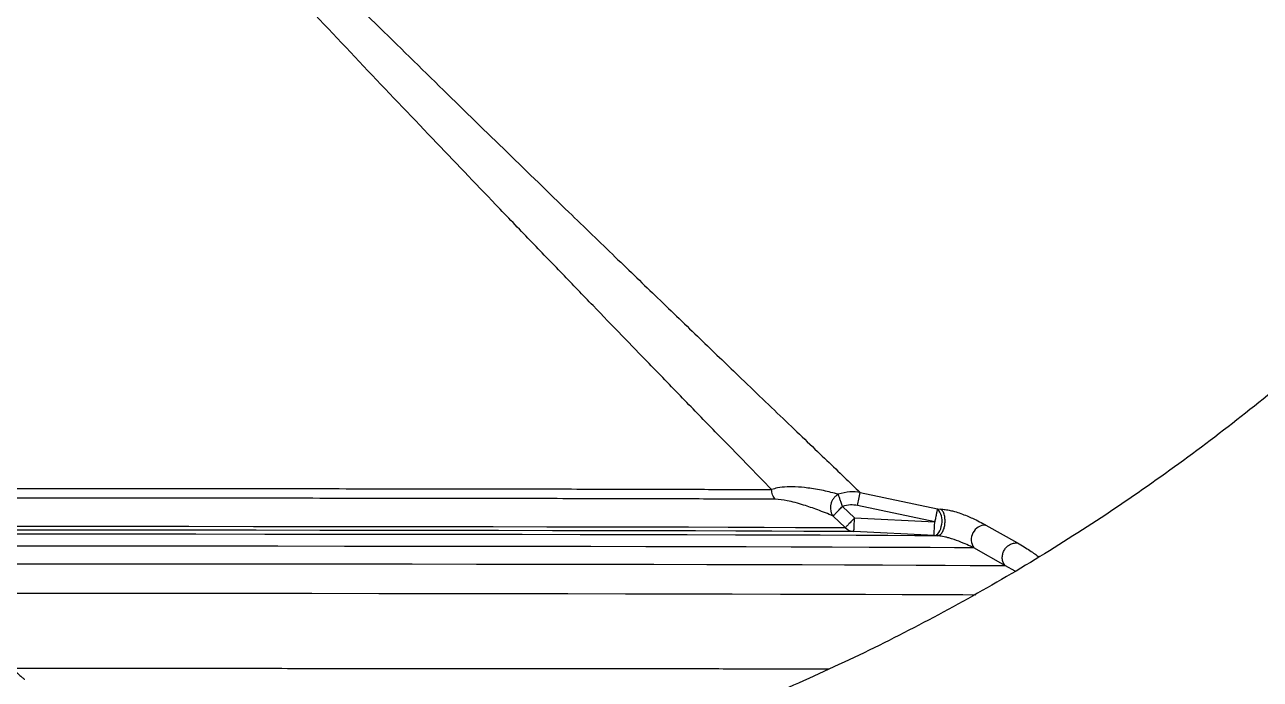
# Model space of a CAD drawing. Header units: millimetres. Extents: x 2278 to 4715, y 679 to 2402.
# Drawn here: x 3346.5 to 3436.5, y 1014.9 to 1062.6 of the extents above; entities that cross this region are included whole.
import ezdxf

# ---------------------------------------------------------------- set-up
doc = ezdxf.new("R2010")
doc.units = ezdxf.units.MM

msp = doc.modelspace()

# ---------------------------------------------------------------- linework, layer by layer
at = {"color": 7, "linetype": 'Continuous', "lineweight": 25}
for p, q in [((3407.404, 1028.534), (3413.026, 1027.343)), ((3406.1, 1027.527), (3406.986, 1026.682)), ((3412.828, 1026.389), (3407.198, 1027.582)), ((3413.026, 1027.343), (3413.257, 1027.33)), ((3406.312, 1025.976), (3405.426, 1026.821)), ((3406.986, 1026.682), (3412.828, 1026.389)), ((3412.778, 1025.392), (3406.936, 1025.685)), ((3413.01, 1025.379), (3412.778, 1025.392)), ((3416.548, 1026.166), (3418.861, 1024.86)), ((3417.977, 1023.183), (3415.67, 1024.499)), ((3418.682, 1022.792), (3417.977, 1023.183))]:
    msp.add_line(p, q, dxfattribs=at)
at = {"color": 7, "linetype": 'Continuous', "lineweight": 25, "flags": 128}
for points in [[(3413.01, 1025.379), (3411.382, 1025.389), (3409.41, 1025.4), (3407.104, 1025.41), (3404.476, 1025.419), (3401.538, 1025.429), (3398.304, 1025.437), (3394.793, 1025.445), (3391.019, 1025.453), (3387.003, 1025.46), (3382.764, 1025.467), (3378.323, 1025.472), (3373.702, 1025.478), (3368.925, 1025.482), (3364.014, 1025.486), (3358.995, 1025.489), (3353.892, 1025.491), (3348.73, 1025.492), (3343.536, 1025.493)], [(3343.941, 1026.077), (3348.832, 1026.076), (3353.687, 1026.075), (3358.481, 1026.073), (3363.188, 1026.07), (3367.783, 1026.066), (3372.242, 1026.062), (3376.542, 1026.057), (3380.659, 1026.051), (3384.572, 1026.045), (3388.26, 1026.038), (3391.704, 1026.03), (3394.885, 1026.023), (3397.786, 1026.014), (3400.392, 1026.005), (3402.69, 1025.996), (3404.667, 1025.986), (3406.312, 1025.976)], [(3406.936, 1025.685), (3405.275, 1025.695), (3403.279, 1025.705), (3400.959, 1025.714), (3398.327, 1025.723), (3395.398, 1025.732), (3392.186, 1025.74), (3388.709, 1025.747), (3384.985, 1025.754), (3381.034, 1025.761), (3376.877, 1025.767), (3372.536, 1025.772), (3368.033, 1025.776), (3363.393, 1025.78), (3358.64, 1025.783), (3353.8, 1025.785), (3348.898, 1025.786), (3343.959, 1025.787)], [(3412.778, 1025.392), (3412.871, 1025.405), (3412.963, 1025.45), (3413.051, 1025.524), (3413.131, 1025.625), (3413.202, 1025.751), (3413.261, 1025.897), (3413.307, 1026.059), (3413.337, 1026.231)], [(3415.67, 1024.499), (3414.255, 1024.51), (3412.506, 1024.52), (3410.431, 1024.53), (3408.04, 1024.54), (3405.344, 1024.55), (3402.355, 1024.559), (3399.087, 1024.567), (3395.555, 1024.575), (3391.776, 1024.583), (3387.767, 1024.59), (3383.546, 1024.596), (3379.134, 1024.602), (3374.55, 1024.607), (3369.816, 1024.611), (3364.954, 1024.615), (3359.986, 1024.618), (3354.935, 1024.62), (3349.825, 1024.621), (3344.679, 1024.622)], [(3417.977, 1023.183), (3416.862, 1023.194), (3415.4, 1023.204), (3413.598, 1023.215), (3411.464, 1023.225), (3409.009, 1023.235), (3406.243, 1023.245), (3403.179, 1023.254), (3399.832, 1023.263), (3396.217, 1023.271), (3392.351, 1023.278), (3388.251, 1023.285), (3383.938, 1023.292), (3379.43, 1023.298), (3374.75, 1023.303), (3369.917, 1023.307), (3364.956, 1023.311), (3359.888, 1023.314), (3354.738, 1023.316), (3349.53, 1023.317), (3344.287, 1023.318)], [(3341.767, 1021.199), (3346.994, 1021.198), (3352.198, 1021.197), (3357.357, 1021.195), (3362.447, 1021.193), (3367.446, 1021.19), (3372.331, 1021.186), (3377.08, 1021.181), (3381.672, 1021.176), (3386.086, 1021.17), (3390.303, 1021.163), (3394.302, 1021.156), (3398.068, 1021.148), (3401.582, 1021.14), (3404.828, 1021.131), (3407.793, 1021.122), (3410.463, 1021.112), (3412.825, 1021.102), (3414.87, 1021.092), (3415.818, 1021.086)]]:
    msp.add_lwpolyline(points, dxfattribs=at)
at = {"color": 7, "linetype": 'Continuous', "lineweight": 25}
for centre, radius, start, end in [((2536.902, 1216.388), 890.541, 347.759661, 347.822332), ((3412.172, 1026.505), 1.197, 346.77793, 44.49537), ((3406.991, 1026.617), 0.933, 223.34923, 266.65686), ((3416.56, 1025.095), 1.071, 90.60321, 213.8212)]:
    msp.add_arc(centre, radius, start, end, dxfattribs=at)
for points, knots in [([(3341.666, 981.809), (3344.227, 981.834), (3347.807, 981.869), (3353.076, 982.148), (3357.541, 982.483), (3362.857, 983.049), (3368.426, 983.822), (3374.239, 984.832), (3380.211, 986.088), (3386.287, 987.599), (3392.424, 989.369), (3398.59, 991.404), (3404.753, 993.703), (3410.89, 996.268), (3416.978, 999.099), (3422.998, 1002.192), (3428.931, 1005.547), (3434.76, 1009.159), (3440.469, 1013.025), (3446.045, 1017.139), (3451.472, 1021.496), (3456.738, 1026.09), (3461.829, 1030.915), (3466.734, 1035.963), (3471.441, 1041.226), (3475.939, 1046.695), (3480.217, 1052.364), (3484.266, 1058.221), (3488.075, 1064.258), (3491.637, 1070.463), (3494.942, 1076.828), (3497.983, 1083.341), (3500.752, 1089.99), (3503.243, 1096.764), (3505.448, 1103.652), (3507.363, 1110.641), (3508.981, 1117.718), (3510.299, 1124.872), (3511.312, 1132.089), (3512.016, 1139.356), (3512.409, 1146.66), (3512.488, 1153.988), (3512.251, 1161.326), (3511.697, 1168.661), (3510.825, 1175.979), (3509.634, 1183.266), (3508.126, 1190.508), (3506.301, 1197.693), (3504.161, 1204.806), (3501.707, 1211.833), (3498.942, 1218.762), (3495.869, 1225.578), (3492.492, 1232.269), (3488.815, 1238.821), (3484.841, 1245.221), (3480.576, 1251.456), (3476.025, 1257.514), (3471.193, 1263.382), (3466.086, 1269.049), (3460.709, 1274.501), (3455.263, 1279.549), (3449.789, 1284.201), (3444.331, 1288.471), (3438.706, 1292.513), (3432.925, 1296.321), (3426.997, 1299.89), (3420.935, 1303.212), (3414.749, 1306.282), (3408.452, 1309.095), (3402.059, 1311.647), (3395.583, 1313.933), (3389.046, 1315.95), (3382.471, 1317.692), (3375.898, 1319.157), (3369.404, 1320.339), (3363.115, 1321.236), (3357.591, 1321.819), (3352.708, 1322.187), (3347.884, 1322.426), (3341.91, 1322.543), (3336.393, 1322.433), (3331.124, 1322.161), (3326.659, 1321.824), (3321.343, 1321.259), (3315.774, 1320.485), (3309.961, 1319.476), (3303.989, 1318.219), (3297.913, 1316.709), (3291.775, 1314.938), (3285.61, 1312.904), (3279.447, 1310.604), (3273.31, 1308.039), (3267.222, 1305.209), (3261.202, 1302.115), (3255.269, 1298.76), (3249.44, 1295.148), (3243.731, 1291.283), (3238.155, 1287.169), (3232.728, 1282.811), (3227.462, 1278.217), (3222.371, 1273.393), (3217.466, 1268.345), (3212.759, 1263.082), (3208.261, 1257.612), (3203.983, 1251.944), (3199.934, 1246.087), (3196.125, 1240.05), (3192.563, 1233.844), (3189.258, 1227.479), (3186.215, 1220.967), (3183.453, 1214.316), (3181.116, 1208.034), (3179.838, 1203.929), (3179.275, 1202.12)], [0, 0, 0, 0, 0.0102074, 0.014274, 0.021037, 0.0280561, 0.0355867, 0.0434511, 0.0515783, 0.0599113, 0.0684099, 0.0770439, 0.085791, 0.0946336, 0.1035582, 0.112554, 0.1216124, 0.1307262, 0.1398897, 0.1490979, 0.1583469, 0.1676331, 0.1769537, 0.1863062, 0.1956884, 0.2050985, 0.2145348, 0.2239961, 0.233481, 0.2429885, 0.2525178, 0.262068, 0.2716385, 0.2812287, 0.2908382, 0.3004664, 0.3101132, 0.3197782, 0.3294613, 0.3391624, 0.3488814, 0.3586183, 0.3683733, 0.3781464, 0.387938, 0.3977483, 0.4075776, 0.4174265, 0.4272956, 0.4371854, 0.4470968, 0.4570307, 0.4669882, 0.4769704, 0.486979, 0.4970156, 0.5070822, 0.5171812, 0.5273154, 0.5374882, 0.5477037, 0.5569145, 0.5661226, 0.5753266, 0.5845258, 0.5937191, 0.6029052, 0.6120821, 0.6212471, 0.6303962, 0.6395236, 0.6486197, 0.6576679, 0.6666375, 0.6754633, 0.6839789, 0.6919633, 0.6976055, 0.7035012, 0.7112199, 0.7214273, 0.7254939, 0.7322569, 0.739276, 0.7468066, 0.754671, 0.7627982, 0.7711312, 0.7796298, 0.7882638, 0.7970109, 0.8058535, 0.8147781, 0.8237739, 0.8328323, 0.8419461, 0.8511096, 0.8603178, 0.8695668, 0.878853, 0.8881736, 0.8975261, 0.9069083, 0.9163184, 0.9257547, 0.935216, 0.9447009, 0.9542084, 0.9637377, 0.9732879, 0.9828584, 0.9924486, 1, 1, 1, 1]), ([(3486.397, 1110.081), (3486.096, 1109.019), (3485.16, 1105.715), (3483.253, 1100.263), (3480.694, 1093.736), (3477.81, 1087.324), (3474.624, 1081.036), (3471.136, 1074.888), (3467.352, 1068.892), (3463.275, 1063.063), (3458.912, 1057.414), (3454.268, 1051.958), (3449.349, 1046.709), (3444.34, 1041.852), (3439.285, 1037.381), (3434.227, 1033.282), (3428.999, 1029.409), (3423.611, 1025.767), (3418.075, 1022.364), (3412.402, 1019.205), (3406.605, 1016.298), (3400.698, 1013.648), (3394.694, 1011.259), (3388.612, 1009.136), (3382.472, 1007.284), (3376.305, 1005.706), (3370.161, 1004.407), (3364.152, 1003.395), (3358.585, 1002.684), (3353.739, 1002.238), (3349.27, 1001.961), (3345.365, 1001.823), (3342.766, 1001.813), (3341.717, 1001.809)], [0, 0, 0, 0, 0.017078, 0.053144, 0.089298, 0.125545, 0.161888, 0.198335, 0.23489, 0.271563, 0.308361, 0.345297, 0.382382, 0.419634, 0.453214, 0.486783, 0.520336, 0.55387, 0.58738, 0.62086, 0.654303, 0.687696, 0.721023, 0.754256, 0.787351, 0.820228, 0.85273, 0.884498, 0.914491, 0.939551, 0.959781, 0.98378, 1, 1, 1, 1]), ([(3357.215, 1077.54), (3358.722, 1076.014), (3362.116, 1072.576), (3367.083, 1067.632), (3372.196, 1062.586), (3376.987, 1057.89), (3381.7, 1053.296), (3385.873, 1049.246), (3389.514, 1045.724), (3392.714, 1042.636), (3395.709, 1039.752), (3398.879, 1036.705), (3402.033, 1033.678), (3405.077, 1030.762), (3406.631, 1029.275), (3407.404, 1028.534)], [0, 0, 0, 0, 0.075726, 0.170556, 0.250529, 0.336542, 0.419095, 0.500933, 0.565307, 0.626211, 0.690228, 0.751264, 0.835125, 0.917868, 1, 1, 1, 1]), ([(3400.942, 1028.748), (3400.336, 1029.37), (3399.103, 1030.635), (3396.977, 1032.819), (3394.616, 1035.248), (3392.274, 1037.661), (3390.026, 1039.982), (3387.921, 1042.159), (3385.686, 1044.474), (3383.323, 1046.927), (3380.188, 1050.189), (3376.163, 1054.394), (3371.219, 1059.589), (3366.095, 1065.021), (3360.916, 1070.558), (3357.463, 1074.324), (3355.736, 1076.208)], [0, 0, 0, 0, 0.058762, 0.119589, 0.182605, 0.247918, 0.295066, 0.343666, 0.393747, 0.445333, 0.498448, 0.594405, 0.695866, 0.797974, 0.898991, 1, 1, 1, 1]), ([(3401.207, 1028.041), (3399.842, 1028.047), (3397.112, 1028.058), (3391.705, 1028.073), (3385.458, 1028.087), (3378.386, 1028.098), (3370.648, 1028.108), (3362.379, 1028.115), (3353.736, 1028.119), (3344.877, 1028.122), (3335.966, 1028.121), (3327.169, 1028.118), (3318.648, 1028.112), (3310.563, 1028.104), (3303.057, 1028.094), (3296.293, 1028.082), (3290.304, 1028.068), (3287.137, 1028.057), (3285.554, 1028.051)], [0, 0, 0, 0, 0.0625, 0.125, 0.1875, 0.25, 0.3125, 0.375, 0.4375, 0.5, 0.5625, 0.625, 0.6875, 0.75, 0.8125, 0.875, 0.9375, 1, 1, 1, 1]), ([(3405.801, 1028.404), (3405.442, 1028.499), (3404.703, 1028.695), (3403.639, 1028.86), (3402.758, 1028.953), (3402.012, 1028.952), (3401.422, 1028.9), (3401.081, 1028.792), (3400.942, 1028.748)], [0, 0, 0, 0, 0.211483, 0.435358, 0.617749, 0.741818, 0.895297, 1, 1, 1, 1]), ([(3407.404, 1028.534), (3407.153, 1028.566), (3406.611, 1028.634), (3406.083, 1028.484), (3405.801, 1028.404)], [0, 0, 0, 0, 0.464684, 1, 1, 1, 1]), ([(3406.1, 1027.527), (3406.067, 1027.622), (3406.004, 1027.807), (3405.917, 1028.061), (3405.845, 1028.274), (3405.815, 1028.361), (3405.801, 1028.404)], [0, 0, 0, 0, 0.255681, 0.494023, 0.75113, 1, 1, 1, 1]), ([(3405.426, 1026.821), (3405.051, 1026.975), (3404.34, 1027.267), (3403.213, 1027.648), (3402.143, 1027.954), (3401.492, 1028.015), (3401.207, 1028.041)], [0, 0, 0, 0, 0.264862, 0.502211, 0.782541, 1, 1, 1, 1]), ([(3405.426, 1026.821), (3405.45, 1026.846), (3405.498, 1026.896), (3405.656, 1027.061), (3405.862, 1027.278), (3406.018, 1027.441), (3406.1, 1027.527)], [0, 0, 0, 0, 0.243398, 0.499901, 0.738139, 1, 1, 1, 1]), ([(3407.198, 1027.582), (3407.025, 1027.609), (3406.655, 1027.667), (3406.292, 1027.575), (3406.1, 1027.527)], [0, 0, 0, 0, 0.469803, 1, 1, 1, 1]), ([(3413.026, 1027.343), (3413.019, 1027.309), (3413.004, 1027.238), (3412.956, 1027.007), (3412.895, 1026.712), (3412.85, 1026.494), (3412.828, 1026.389)], [0, 0, 0, 0, 0.2428701, 0.5000028, 0.7602532, 1, 1, 1, 1]), ([(3413.01, 1025.379), (3413.075, 1025.391), (3413.207, 1025.414), (3413.382, 1025.618), (3413.507, 1025.898), (3413.574, 1026.215), (3413.589, 1026.548), (3413.543, 1026.882), (3413.43, 1027.177), (3413.315, 1027.279), (3413.257, 1027.33)], [0, 0, 0, 0, 0.1314, 0.263981, 0.388888, 0.49996, 0.611082, 0.736027, 0.868618, 1, 1, 1, 1]), ([(3413.257, 1027.33), (3413.366, 1027.32), (3413.59, 1027.301), (3413.944, 1027.232), (3414.331, 1027.134), (3414.923, 1026.945), (3415.744, 1026.601), (3416.25, 1026.327), (3416.548, 1026.166)], [0, 0, 0, 0, 0.0810684, 0.1660621, 0.2366046, 0.3536395, 0.6181314, 1, 1, 1, 1]), ([(3406.986, 1026.682), (3406.911, 1026.603), (3406.755, 1026.439), (3406.546, 1026.22), (3406.383, 1026.05), (3406.335, 1026.001), (3406.312, 1025.976)], [0, 0, 0, 0, 0.242676, 0.5, 0.757324, 1, 1, 1, 1]), ([(3406.936, 1025.685), (3406.937, 1025.7), (3406.938, 1025.723), (3406.945, 1025.848), (3406.953, 1026.016), (3406.967, 1026.296), (3406.98, 1026.554), (3406.986, 1026.682)], [0, 0, 0, 0, 0.239943, 0.368925, 0.500594, 0.753484, 1, 1, 1, 1]), ([(3412.778, 1025.392), (3412.779, 1025.407), (3412.78, 1025.43), (3412.786, 1025.555), (3412.793, 1025.685), (3412.801, 1025.845), (3412.813, 1026.076), (3412.822, 1026.264), (3412.828, 1026.389)], [0, 0, 0, 0, 0.2396582, 0.3684909, 0.5000023, 0.6379375, 0.7603418, 1, 1, 1, 1]), ([(3415.67, 1024.499), (3415.345, 1024.655), (3414.866, 1024.885), (3414.072, 1025.167), (3413.629, 1025.282), (3413.404, 1025.33), (3413.189, 1025.365), (3413.07, 1025.374), (3413.01, 1025.379)], [0, 0, 0, 0, 0.523638, 0.772851, 0.838297, 0.895125, 0.94736, 1, 1, 1, 1]), ([(3417.977, 1023.183), (3417.918, 1023.263), (3417.8, 1023.424), (3417.737, 1023.73), (3417.762, 1024.032), (3417.865, 1024.308), (3418.034, 1024.549), (3418.27, 1024.742), (3418.56, 1024.865), (3418.761, 1024.862), (3418.861, 1024.86)], [0, 0, 0, 0, 0.130906, 0.261993, 0.386645, 0.5, 0.613355, 0.738007, 0.869094, 1, 1, 1, 1]), ([(3418.861, 1024.86), (3419.182, 1024.666), (3419.859, 1024.257), (3420.217, 1023.991), (3420.405, 1023.851)], [0, 0, 0, 0, 0.473046, 1, 1, 1, 1]), ([(3342.099, 1015.727), (3344.532, 1015.728), (3349.378, 1015.728), (3356.556, 1015.727), (3362.401, 1015.725), (3366.959, 1015.724), (3370.306, 1015.722), (3373.582, 1015.72), (3376.78, 1015.719), (3379.896, 1015.717), (3383.849, 1015.714), (3388.644, 1015.71), (3394.199, 1015.704), (3399.547, 1015.697), (3403.251, 1015.691), (3404.924, 1015.688), (3405.13, 1015.687)], [0, 0, 0, 0, 0.099314, 0.197878, 0.29569, 0.344327, 0.392776, 0.441037, 0.48911, 0.536996, 0.584693, 0.676006, 0.773113, 0.876014, 0.984707, 1, 1, 1, 1]), ([(3345.59, 1015.688), (3345.598, 1015.686), (3345.631, 1015.681), (3345.735, 1015.59), (3345.953, 1015.404), (3346.215, 1015.167), (3346.413, 1015), (3346.5, 1014.936), (3346.524, 1014.928), (3346.531, 1014.926)], [0, 0, 0, 0, 0.0146665, 0.0629057, 0.2528185, 0.5796375, 0.7759438, 0.9348975, 1, 1, 1, 1])]:
    msp.add_open_spline(points, degree=3, knots=knots, dxfattribs=at)
for points in [[(3285.808, 1028.758), (3287.384, 1028.764), (3290.536, 1028.774), (3296.499, 1028.788), (3303.232, 1028.801), (3310.704, 1028.811), (3318.753, 1028.819), (3327.236, 1028.824), (3335.993, 1028.828), (3344.864, 1028.828), (3353.684, 1028.826), (3362.288, 1028.821), (3370.52, 1028.814), (3378.223, 1028.805), (3385.263, 1028.793), (3391.482, 1028.78), (3396.865, 1028.765), (3399.583, 1028.753), (3400.942, 1028.748)], [(3401.207, 1028.041), (3401.168, 1028.09), (3401.089, 1028.188), (3401.006, 1028.363), (3400.952, 1028.551), (3400.945, 1028.682), (3400.942, 1028.748)], [(3405.801, 1028.404), (3405.737, 1028.364), (3405.609, 1028.285), (3405.451, 1028.109), (3405.325, 1027.904), (3405.279, 1027.751), (3405.256, 1027.674)], [(3405.256, 1027.674), (3405.242, 1027.596), (3405.215, 1027.44), (3405.238, 1027.21), (3405.304, 1026.995), (3405.385, 1026.879), (3405.426, 1026.821)]]:
    msp.add_open_spline(points, degree=3, dxfattribs=at)

doc.saveas('drawing.dxf')
